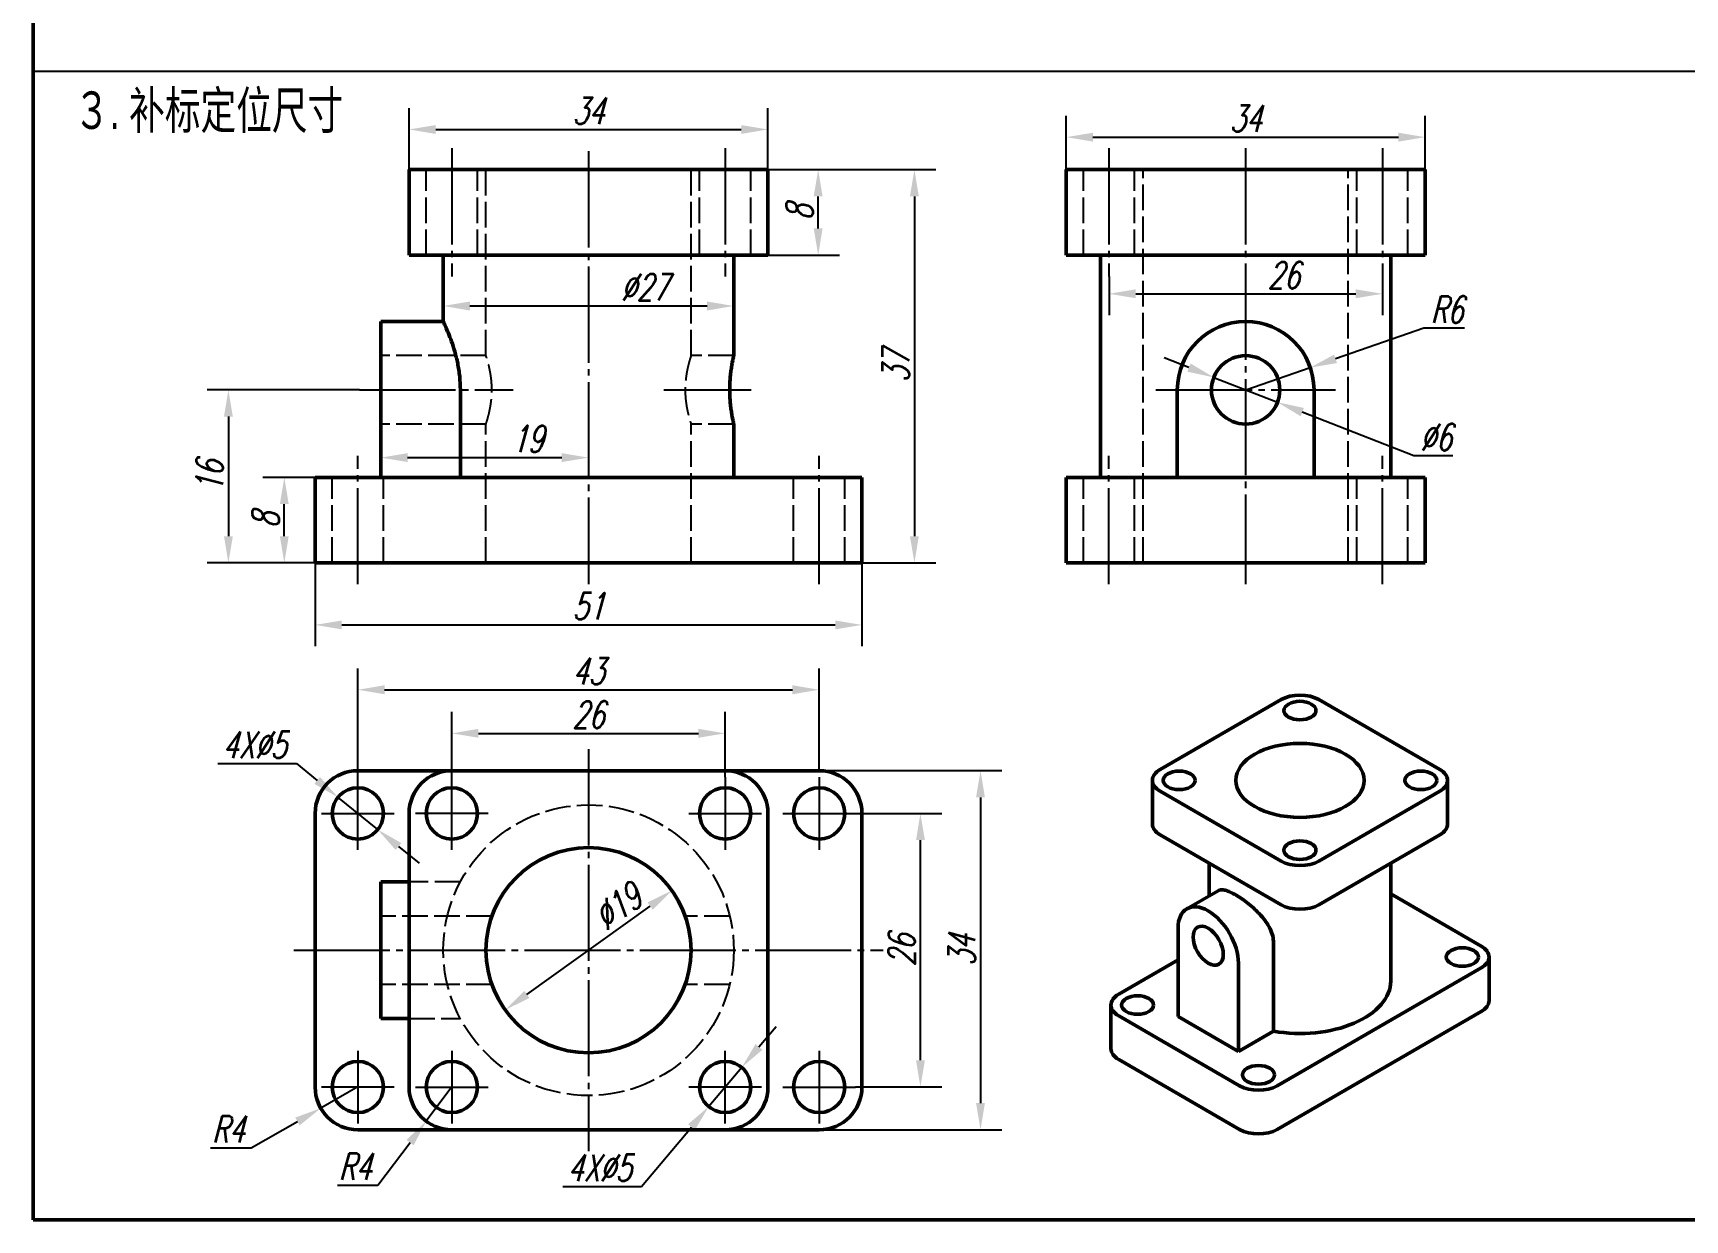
# Model space of a CAD drawing. Header units: millimetres. Extents: x 94 to 2877, y 87 to 1089.
# Drawn here: x 858.1 to 1012.8, y 87.6 to 198.7 of the extents above; entities that cross this region are included whole.
import ezdxf

# ---------------------------------------------------------------- set-up
doc = ezdxf.new("R2010")
doc.units = ezdxf.units.MM
doc.header["$LTSCALE"] = 0.6
doc.header["$PDMODE"] = 33
doc.header["$PDSIZE"] = 1.5
doc.linetypes.add('myCENTER', pattern=[18, 15, -1, 1, -1])
doc.linetypes.add('myHIDDEN', pattern=[5, 4, -1])
doc.layers.get('Defpoints').update_dxf_attribs({"lineweight": 20})
for name, color, linetype, lineweight in [('中心线', 7, 'myCENTER', 25), ('尺寸', 7, 'Continuous', 25), ('标题文字', 7, 'Continuous', 25), ('答案尺寸', 1, 'Continuous', 25), ('答案粗实线', 1, 'Continuous', 50), ('粗实线', 7, 'Continuous', 50), ('细实线', 7, 'Continuous', 25), ('虚线', 7, 'myHIDDEN', 25)]:
    doc.layers.add(name, color=color, linetype=linetype, lineweight=lineweight)
doc.styles.add('尺寸文字1-2.5号', font='txt.shx', dxfattribs={"width": 0.7, "oblique": 15, "height": 2.5})
doc.styles.add('标题汉字2-3.5号', font='', dxfattribs={"width": 0.7, "height": 3.5})
doc.styles.get('标题汉字2-3.5号').set_extended_font_data('FZFangSong-Z02')
doc.dimstyles.new('尺寸25', dxfattribs={"dimtxt": 2.5, "dimasz": 2.5, "dimexe": 2, "dimexo": 0, "dimgap": 0.5, "dimtad": 1, "dimdec": 0, "dimdsep": 46, "dimtxsty": '尺寸文字1-2.5号', "dimcen": 0, "dimadec": 0, "dimazin": 0, "dimtfac": 1, "dimtdec": 0, "dimtmove": 0, "dimatfit": 3, "dimfxl": 1, "dimarcsym": 0})
doc.dimstyles.new('尺寸25$3', dxfattribs={"dimtxt": 2.5, "dimasz": 2.5, "dimexe": 1, "dimexo": 0, "dimgap": 0.5, "dimtad": 1, "dimdec": 0, "dimdsep": 46, "dimtxsty": '尺寸文字1-2.5号', "dimcen": 0, "dimadec": 0, "dimazin": 0, "dimtfac": 1, "dimtdec": 0, "dimtmove": 0, "dimatfit": 1, "dimfxl": 1, "dimarcsym": 0})
doc.dimstyles.new('水平标注25', dxfattribs={"dimtxt": 2.5, "dimasz": 2.5, "dimexe": 2, "dimexo": 0, "dimgap": 0.5, "dimtad": 1, "dimtih": 1, "dimtoh": 1, "dimdec": 0, "dimzin": 0, "dimdsep": 46, "dimtxsty": '尺寸文字1-2.5号', "dimcen": 0, "dimadec": 0, "dimazin": 0, "dimtfac": 1, "dimtdec": 0, "dimtmove": 1, "dimatfit": 3, "dimfxl": 1, "dimtolj": 1, "dimtzin": 0, "dimarcsym": 0})

# ---------------------------------------------------------------- blocks, each defined once
blk = doc.blocks.new('*D236')
at = {"layer": 'Defpoints', "color": 0}
for p in [(922.88, 133.16), (897.28, 129.07), (922.88, 129.07)]:
    blk.add_point(p, dxfattribs=at)
at = {"layer": '答案尺寸', "color": 0, "lineweight": -2}
for p, q in [((897.28, 129.07), (897.28, 135.16)), ((922.88, 129.07), (922.88, 135.16)), ((899.78, 133.16), (920.38, 133.16))]:
    blk.add_line(p, q, dxfattribs=at)
at = {"layer": '答案尺寸', "color": 0}
for points in [[(899.78, 133.58), (899.78, 132.75), (897.28, 133.16)], [(920.38, 133.58), (920.38, 132.75), (922.88, 133.16)]]:
    blk.add_solid(points, dxfattribs=at)
at = {"layer": '答案尺寸', "color": 0, "insert": (910.08, 134.91), "char_height": 2.5, "attachment_point": 5, "style": '尺寸文字1-2.5号'}
blk.add_mtext('26', dxfattribs=at)
blk = doc.blocks.new('*D237')
at = {"layer": 'Defpoints', "color": 0}
for p in [(931.68, 137.24), (888.48, 129.07), (931.68, 129.67)]:
    blk.add_point(p, dxfattribs=at)
at = {"layer": '答案尺寸', "color": 0, "lineweight": -2}
for p, q in [((888.48, 129.07), (888.48, 139.24)), ((931.68, 129.67), (931.68, 139.24)), ((890.98, 137.24), (929.18, 137.24))]:
    blk.add_line(p, q, dxfattribs=at)
at = {"layer": '答案尺寸', "color": 0}
for points in [[(890.98, 137.66), (890.98, 136.82), (888.48, 137.24)], [(929.18, 137.66), (929.18, 136.82), (931.68, 137.24)]]:
    blk.add_solid(points, dxfattribs=at)
at = {"layer": '答案尺寸', "color": 0, "insert": (910.08, 138.99), "char_height": 2.5, "attachment_point": 5, "style": '尺寸文字1-2.5号'}
blk.add_mtext('43', dxfattribs=at)
blk = doc.blocks.new('*D238')
at = {"layer": 'Defpoints', "color": 0}
for p in [(935.08, 125.67), (941.16, 125.67), (935.08, 100.07)]:
    blk.add_point(p, dxfattribs=at)
at = {"layer": '答案尺寸', "color": 0, "lineweight": -2}
for p, q in [((935.08, 125.67), (943.16, 125.67)), ((941.16, 102.57), (941.16, 123.17)), ((935.08, 100.07), (943.16, 100.07))]:
    blk.add_line(p, q, dxfattribs=at)
at = {"layer": '答案尺寸', "color": 0}
for points in [[(940.75, 123.17), (941.58, 123.17), (941.16, 125.67)], [(940.75, 102.57), (941.58, 102.57), (941.16, 100.07)]]:
    blk.add_solid(points, dxfattribs=at)
at = {"layer": '答案尺寸', "color": 0, "insert": (939.41, 112.87), "char_height": 2.5, "attachment_point": 5, "rotation": 90, "style": '尺寸文字1-2.5号'}
blk.add_mtext('26', dxfattribs=at)
blk = doc.blocks.new('*D239')
at = {"layer": 'Defpoints', "color": 0}
for p in [(931.68, 129.67), (931.68, 96.07), (946.79, 96.07)]:
    blk.add_point(p, dxfattribs=at)
at = {"layer": '尺寸', "color": 0, "lineweight": -2}
for p, q in [((931.68, 129.67), (948.79, 129.67)), ((946.79, 127.17), (946.79, 98.57)), ((931.68, 96.07), (948.79, 96.07))]:
    blk.add_line(p, q, dxfattribs=at)
at = {"layer": '尺寸', "color": 0}
for points in [[(946.37, 127.17), (947.2, 127.17), (946.79, 129.67)], [(946.37, 98.57), (947.2, 98.57), (946.79, 96.07)]]:
    blk.add_solid(points, dxfattribs=at)
at = {"layer": '尺寸', "color": 0, "insert": (945.04, 112.87), "char_height": 2.5, "attachment_point": 5, "rotation": 90, "style": '尺寸文字1-2.5号'}
blk.add_mtext('34', dxfattribs=at)
blk = doc.blocks.new('*D240')
at = {"layer": 'Defpoints', "color": 0}
for p in [(886.62, 127.18), (890.35, 124.15)]:
    blk.add_point(p, dxfattribs=at)
at = {"layer": '尺寸', "color": 0, "lineweight": -2}
for p, q in [((875.38, 130.33), (882.74, 130.33)), ((882.74, 130.33), (884.68, 128.76)), ((890.35, 124.15), (886.62, 127.18)), ((892.29, 122.58), (894.23, 121))]:
    blk.add_line(p, q, dxfattribs=at)
at = {"layer": '尺寸', "color": 0}
for points in [[(884.94, 129.08), (884.42, 128.43), (886.62, 127.18)], [(892.55, 122.9), (892.02, 122.25), (890.35, 124.15)]]:
    blk.add_solid(points, dxfattribs=at)
at = {"layer": '尺寸', "color": 0, "insert": (878.81, 132.08), "char_height": 2.5, "attachment_point": 5, "style": '尺寸文字1-2.5号'}
blk.add_mtext('\\A1;4X%%C5', dxfattribs=at)
blk = doc.blocks.new('*D241')
at = {"layer": 'Defpoints', "color": 0}
for p in [(888.48, 100.07), (885.01, 98.08)]:
    blk.add_point(p, dxfattribs=at)
at = {"layer": '尺寸', "color": 0, "lineweight": -2}
for p, q in [((888.48, 100.07), (885.01, 98.08)), ((878.5, 94.37), (882.84, 96.84)), ((874.7, 94.37), (878.5, 94.37))]:
    blk.add_line(p, q, dxfattribs=at)
at = {"layer": '尺寸', "color": 0}
blk.add_solid([(882.63, 97.21), (883.04, 96.48), (885.01, 98.08)], dxfattribs=at)
at = {"layer": '尺寸', "color": 0, "insert": (876.35, 96.12), "char_height": 2.5, "attachment_point": 5, "style": '尺寸文字1-2.5号'}
blk.add_mtext('\\A1;R4', dxfattribs=at)
blk = doc.blocks.new('*D242')
at = {"layer": 'Defpoints', "color": 0}
for p in [(884.48, 149.11), (935.68, 149.11), (935.68, 143.31)]:
    blk.add_point(p, dxfattribs=at)
at = {"layer": '尺寸', "color": 0, "lineweight": -2}
for p, q in [((884.48, 149.11), (884.48, 141.31)), ((935.68, 149.11), (935.68, 141.31)), ((886.98, 143.31), (933.18, 143.31))]:
    blk.add_line(p, q, dxfattribs=at)
at = {"layer": '尺寸', "color": 0}
for points in [[(886.98, 143.72), (886.98, 142.89), (884.48, 143.31)], [(933.18, 143.72), (933.18, 142.89), (935.68, 143.31)]]:
    blk.add_solid(points, dxfattribs=at)
at = {"layer": '尺寸', "color": 0, "insert": (910.08, 145.06), "char_height": 2.5, "attachment_point": 5, "style": '尺寸文字1-2.5号'}
blk.add_mtext('51', dxfattribs=at)
blk = doc.blocks.new('*D243')
at = {"layer": 'Defpoints', "color": 0}
for p in [(888.64, 165.3), (876.36, 149.11), (884.48, 149.11)]:
    blk.add_point(p, dxfattribs=at)
at = {"layer": '答案尺寸', "color": 0, "lineweight": -2}
for p, q in [((888.64, 165.3), (874.36, 165.3)), ((876.36, 162.8), (876.36, 151.61)), ((884.48, 149.11), (874.36, 149.11))]:
    blk.add_line(p, q, dxfattribs=at)
at = {"layer": '答案尺寸', "color": 0}
for points in [[(875.95, 162.8), (876.78, 162.8), (876.36, 165.3)], [(875.95, 151.61), (876.78, 151.61), (876.36, 149.11)]]:
    blk.add_solid(points, dxfattribs=at)
at = {"layer": '答案尺寸', "color": 0, "insert": (874.61, 157.21), "char_height": 2.5, "attachment_point": 5, "rotation": 90, "style": '尺寸文字1-2.5号'}
blk.add_mtext('16', dxfattribs=at)
blk = doc.blocks.new('*D244')
at = {"layer": 'Defpoints', "color": 0}
for p in [(881.6, 157.11), (884.48, 157.11), (884.48, 149.11)]:
    blk.add_point(p, dxfattribs=at)
at = {"layer": '尺寸', "color": 0, "lineweight": -2}
for p, q in [((884.48, 157.11), (879.6, 157.11)), ((881.6, 151.61), (881.6, 154.61)), ((884.48, 149.11), (879.6, 149.11))]:
    blk.add_line(p, q, dxfattribs=at)
at = {"layer": '尺寸', "color": 0}
for points in [[(881.18, 154.61), (882.01, 154.61), (881.6, 157.11)], [(881.18, 151.61), (882.01, 151.61), (881.6, 149.11)]]:
    blk.add_solid(points, dxfattribs=at)
at = {"layer": '尺寸', "color": 0, "insert": (879.85, 153.11), "char_height": 2.5, "attachment_point": 5, "rotation": 90, "style": '尺寸文字1-2.5号'}
blk.add_mtext('8', dxfattribs=at)
blk = doc.blocks.new('*D245')
at = {"layer": 'Defpoints', "color": 0}
for p in [(926.88, 185.91), (935.68, 149.11), (940.6, 149.11)]:
    blk.add_point(p, dxfattribs=at)
at = {"layer": '尺寸', "color": 0, "lineweight": -2}
for p, q in [((926.88, 185.91), (942.6, 185.91)), ((940.6, 183.41), (940.6, 151.61)), ((935.68, 149.11), (942.6, 149.11))]:
    blk.add_line(p, q, dxfattribs=at)
at = {"layer": '尺寸', "color": 0}
for points in [[(940.18, 183.41), (941.01, 183.41), (940.6, 185.91)], [(940.18, 151.61), (941.01, 151.61), (940.6, 149.11)]]:
    blk.add_solid(points, dxfattribs=at)
at = {"layer": '尺寸', "color": 0, "insert": (938.85, 167.51), "char_height": 2.5, "attachment_point": 5, "rotation": 90, "style": '尺寸文字1-2.5号'}
blk.add_mtext('37', dxfattribs=at)
blk = doc.blocks.new('*D246')
at = {"layer": 'Defpoints', "color": 0}
for p in [(926.88, 185.91), (931.59, 185.91), (926.88, 177.91)]:
    blk.add_point(p, dxfattribs=at)
at = {"layer": '尺寸', "color": 0, "lineweight": -2}
for p, q in [((926.88, 185.91), (933.59, 185.91)), ((931.59, 180.41), (931.59, 183.41)), ((926.88, 177.91), (933.59, 177.91))]:
    blk.add_line(p, q, dxfattribs=at)
at = {"layer": '尺寸', "color": 0}
for points in [[(931.17, 183.41), (932, 183.41), (931.59, 185.91)], [(931.17, 180.41), (932, 180.41), (931.59, 177.91)]]:
    blk.add_solid(points, dxfattribs=at)
at = {"layer": '尺寸', "color": 0, "insert": (929.84, 181.91), "char_height": 2.5, "attachment_point": 5, "rotation": 90, "style": '尺寸文字1-2.5号'}
blk.add_mtext('8', dxfattribs=at)
blk = doc.blocks.new('*D247')
at = {"layer": 'Defpoints', "color": 0}
for p in [(977.67, 167.39), (971.62, 165.3)]:
    blk.add_point(p, dxfattribs=at)
at = {"layer": '尺寸', "color": 0, "lineweight": -2}
for p, q in [((988.31, 171.06), (980.03, 168.21)), ((992.11, 171.06), (988.31, 171.06)), ((971.62, 165.3), (977.67, 167.39))]:
    blk.add_line(p, q, dxfattribs=at)
at = {"layer": '尺寸', "color": 0}
blk.add_solid([(979.89, 168.6), (980.17, 167.81), (977.67, 167.39)], dxfattribs=at)
at = {"layer": '尺寸', "color": 0, "insert": (990.46, 172.81), "char_height": 2.5, "attachment_point": 5, "style": '尺寸文字1-2.5号'}
blk.add_mtext('\\A1;R6', dxfattribs=at)
blk = doc.blocks.new('*D248')
at = {"layer": 'Defpoints', "color": 0}
for p in [(896.48, 171.7), (923.68, 173.21), (923.68, 173.15)]:
    blk.add_point(p, dxfattribs=at)
at = {"layer": '尺寸', "color": 0, "lineweight": -2}
for p, q in [((896.48, 171.7), (896.48, 175.15)), ((898.98, 173.15), (921.18, 173.15)), ((923.68, 173.21), (923.68, 171.15))]:
    blk.add_line(p, q, dxfattribs=at)
at = {"layer": '尺寸', "color": 0}
for points in [[(898.98, 173.57), (898.98, 172.73), (896.48, 173.15)], [(921.18, 173.57), (921.18, 172.73), (923.68, 173.15)]]:
    blk.add_solid(points, dxfattribs=at)
at = {"layer": '尺寸', "color": 0, "insert": (915.35, 174.9), "char_height": 2.5, "attachment_point": 5, "style": '尺寸文字1-2.5号'}
blk.add_mtext('%%c27', dxfattribs=at)
blk = doc.blocks.new('*D360')
at = {"layer": 'Defpoints', "color": 0}
for p in [(968.64, 166.47), (974.6, 164.14)]:
    blk.add_point(p, dxfattribs=at)
at = {"layer": '尺寸', "color": 0, "lineweight": -2}
for p, q in [((966.31, 167.38), (963.98, 168.3)), ((968.64, 166.47), (974.6, 164.14)), ((987.35, 159.13), (976.92, 163.22)), ((991, 159.13), (987.35, 159.13))]:
    blk.add_line(p, q, dxfattribs=at)
at = {"layer": '尺寸', "color": 0}
for points in [[(966.46, 167.77), (966.16, 167), (968.64, 166.47)], [(977.07, 163.61), (976.77, 162.83), (974.6, 164.14)]]:
    blk.add_solid(points, dxfattribs=at)
at = {"layer": '尺寸', "color": 0, "insert": (989.43, 160.88), "char_height": 2.5, "attachment_point": 5, "style": '尺寸文字1-2.5号'}
blk.add_mtext('\\A1;∅6', dxfattribs=at)
blk = doc.blocks.new('*D361')
at = {"layer": 'Defpoints', "color": 0}
for p in [(924.43, 101.9), (921.34, 98.23)]:
    blk.add_point(p, dxfattribs=at)
at = {"layer": '尺寸', "color": 0, "lineweight": -2}
for p, q in [((926.04, 103.82), (927.65, 105.73)), ((924.43, 101.9), (921.34, 98.23)), ((915.04, 90.75), (919.73, 96.32)), ((907.68, 90.75), (915.04, 90.75))]:
    blk.add_line(p, q, dxfattribs=at)
at = {"layer": '尺寸', "color": 0}
for points in [[(925.72, 104.08), (926.36, 103.55), (924.43, 101.9)], [(919.41, 96.59), (920.05, 96.05), (921.34, 98.23)]]:
    blk.add_solid(points, dxfattribs=at)
at = {"layer": '尺寸', "color": 0, "insert": (911.11, 92.5), "char_height": 2.5, "attachment_point": 5, "style": '尺寸文字1-2.5号'}
blk.add_mtext('\\A1;4X∅5', dxfattribs=at)
blk = doc.blocks.new('*D362')
at = {"layer": 'Defpoints', "color": 0}
for p in [(897.28, 100.07), (894.88, 96.87)]:
    blk.add_point(p, dxfattribs=at)
at = {"layer": '尺寸', "color": 0, "lineweight": -2}
for p, q in [((897.28, 100.07), (894.88, 96.87)), ((890.37, 90.87), (893.38, 94.87)), ((886.58, 90.87), (890.37, 90.87))]:
    blk.add_line(p, q, dxfattribs=at)
at = {"layer": '尺寸', "color": 0}
blk.add_solid([(893.04, 95.12), (893.71, 94.62), (894.88, 96.87)], dxfattribs=at)
at = {"layer": '尺寸', "color": 0, "insert": (888.23, 92.62), "char_height": 2.5, "attachment_point": 5, "style": '尺寸文字1-2.5号'}
blk.add_mtext('\\A1;R4', dxfattribs=at)
blk = doc.blocks.new('*D363')
at = {"layer": 'Defpoints', "color": 0}
for p in [(988.42, 188.95), (954.82, 185.91), (988.42, 185.91)]:
    blk.add_point(p, dxfattribs=at)
at = {"layer": '尺寸', "color": 0, "lineweight": -2}
for p, q in [((954.82, 185.91), (954.82, 190.95)), ((988.42, 185.91), (988.42, 190.95)), ((957.32, 188.95), (985.92, 188.95))]:
    blk.add_line(p, q, dxfattribs=at)
at = {"layer": '尺寸', "color": 0}
for points in [[(957.32, 189.36), (957.32, 188.53), (954.82, 188.95)], [(985.92, 189.36), (985.92, 188.53), (988.42, 188.95)]]:
    blk.add_solid(points, dxfattribs=at)
at = {"layer": '尺寸', "color": 0, "insert": (971.62, 190.7), "char_height": 2.5, "attachment_point": 5, "style": '尺寸文字1-2.5号'}
blk.add_mtext('34', dxfattribs=at)
blk = doc.blocks.new('*D364')
at = {"layer": 'Defpoints', "color": 0}
for p in [(926.88, 189.67), (893.28, 185.91), (926.88, 185.91)]:
    blk.add_point(p, dxfattribs=at)
at = {"layer": '尺寸', "color": 0, "lineweight": -2}
for p, q in [((893.28, 185.91), (893.28, 191.67)), ((926.88, 185.91), (926.88, 191.67)), ((895.78, 189.67), (924.38, 189.67))]:
    blk.add_line(p, q, dxfattribs=at)
at = {"layer": '尺寸', "color": 0}
for points in [[(895.78, 190.08), (895.78, 189.25), (893.28, 189.67)], [(924.38, 190.08), (924.38, 189.25), (926.88, 189.67)]]:
    blk.add_solid(points, dxfattribs=at)
at = {"layer": '尺寸', "color": 0, "insert": (910.08, 191.42), "char_height": 2.5, "attachment_point": 5, "style": '尺寸文字1-2.5号'}
blk.add_mtext('34', dxfattribs=at)
blk = doc.blocks.new('*D365')
at = {"layer": 'Defpoints', "color": 0}
for p in [(917.89, 118.45), (902.28, 107.28)]:
    blk.add_point(p, dxfattribs=at)
at = {"layer": '尺寸', "color": 0, "lineweight": -2}
blk.add_line((904.31, 108.73), (915.86, 117), dxfattribs=at)
at = {"layer": '尺寸', "color": 0}
for points in [[(915.61, 117.34), (916.1, 116.66), (917.89, 118.45)], [(904.07, 109.07), (904.55, 108.4), (902.28, 107.28)]]:
    blk.add_solid(points, dxfattribs=at)
at = {"layer": '尺寸', "color": 0, "insert": (912.8, 116.96), "char_height": 2.5, "attachment_point": 5, "rotation": 35.5911, "style": '尺寸文字1-2.5号'}
blk.add_mtext('∅19', dxfattribs=at)
blk = doc.blocks.new('*D366')
at = {"layer": 'Defpoints', "color": 0}
for p in [(958.82, 175.91), (984.42, 175.91), (984.42, 174.29)]:
    blk.add_point(p, dxfattribs=at)
at = {"layer": '答案尺寸', "color": 0, "lineweight": -2}
for p, q in [((958.82, 175.91), (958.82, 172.29)), ((984.42, 175.91), (984.42, 172.29)), ((961.32, 174.29), (981.92, 174.29))]:
    blk.add_line(p, q, dxfattribs=at)
at = {"layer": '答案尺寸', "color": 0}
for points in [[(961.32, 174.71), (961.32, 173.88), (958.82, 174.29)], [(981.92, 174.71), (981.92, 173.88), (984.42, 174.29)]]:
    blk.add_solid(points, dxfattribs=at)
at = {"layer": '答案尺寸', "color": 0, "insert": (975.19, 176.04), "char_height": 2.5, "attachment_point": 5, "style": '尺寸文字1-2.5号'}
blk.add_mtext('26', dxfattribs=at)
blk = doc.blocks.new('*D367')
at = {"layer": 'Defpoints', "color": 0}
for p in [(890.64, 159.73), (910.08, 159.73), (910.08, 158.96)]:
    blk.add_point(p, dxfattribs=at)
at = {"layer": '答案尺寸', "color": 0, "lineweight": -2}
for p, q in [((890.64, 159.73), (890.64, 156.96)), ((910.08, 159.73), (910.08, 156.96)), ((893.14, 158.96), (907.58, 158.96))]:
    blk.add_line(p, q, dxfattribs=at)
at = {"layer": '答案尺寸', "color": 0}
for points in [[(893.14, 159.38), (893.14, 158.55), (890.64, 158.96)], [(907.58, 159.38), (907.58, 158.55), (910.08, 158.96)]]:
    blk.add_solid(points, dxfattribs=at)
at = {"layer": '答案尺寸', "color": 0, "insert": (904.37, 160.71), "char_height": 2.5, "attachment_point": 5, "style": '尺寸文字1-2.5号'}
blk.add_mtext('19', dxfattribs=at)

msp = doc.modelspace()

# ---------------------------------------------------------------- linework, layer by layer
at = {"layer": '中心线'}
for p, q in [((897.283, 187.914), (897.283, 175.914)), ((910.083, 187.636), (910.083, 147.114)), ((922.883, 187.914), (922.883, 175.914)), ((958.816, 187.914), (958.816, 175.914)), ((971.616, 187.914), (971.616, 147.114)), ((984.416, 187.914), (984.416, 175.914)), ((888.641, 165.304), (903.032, 165.304)), ((917.134, 165.304), (925.301, 165.304)), ((963.216, 165.304), (980.016, 165.304)), ((888.483, 147.114), (888.483, 159.114)), ((931.683, 147.114), (931.683, 159.114)), ((958.816, 147.114), (958.816, 159.114)), ((984.416, 147.114), (984.416, 159.114)), ((910.083, 131.667), (910.083, 94.067)), ((888.483, 122.267), (888.483, 129.067)), ((897.283, 122.267), (897.283, 129.067)), ((922.883, 129.067), (922.883, 122.267)), ((931.683, 129.067), (931.683, 122.267)), ((885.083, 125.667), (891.883, 125.667)), ((900.683, 125.667), (893.883, 125.667)), ((919.483, 125.667), (926.283, 125.667)), ((928.283, 125.667), (935.083, 125.667)), ((882.483, 112.867), (937.683, 112.867)), ((888.483, 103.467), (888.483, 96.667)), ((897.283, 103.467), (897.283, 96.667)), ((922.883, 96.667), (922.883, 103.467)), ((931.683, 103.467), (931.683, 96.667)), ((891.883, 100.067), (885.083, 100.067)), ((893.883, 100.067), (900.683, 100.067)), ((926.283, 100.067), (919.483, 100.067)), ((928.283, 100.067), (935.083, 100.067))]:
    msp.add_line(p, q, dxfattribs=at)
at = {"layer": '答案粗实线', "extrusion": (0, 0.816497, 0.57735)}
for p, q in [((963.621, 129.783), (974.934, 136.315)), ((978.47, 136.315), (989.784, 129.783)), ((962.888, 124.68), (962.888, 128.762)), ((990.516, 124.68), (990.516, 128.762)), ((974.934, 121.21), (963.621, 127.742)), ((989.784, 127.742), (978.47, 121.21)), ((963.621, 123.659), (974.934, 117.127)), ((978.47, 117.127), (989.784, 123.659)), ((968.202, 117.956), (968.202, 121.014)), ((985.202, 109.983), (985.202, 121.014)), ((969.034, 118.436), (966.11, 116.748)), ((985.202, 118.139), (993.673, 113.249)), ((965.282, 106.655), (965.282, 114.917)), ((974.227, 113.55), (974.227, 105.288)), ((959.732, 108.758), (965.282, 111.963)), ((970.938, 111.651), (970.938, 103.389)), ((994.405, 108.146), (994.405, 112.228)), ((993.673, 111.208), (974.581, 100.185)), ((958.999, 103.655), (958.999, 107.738)), ((974.581, 96.102), (993.673, 107.125)), ((971.045, 100.185), (959.732, 106.717)), ((970.938, 103.389), (965.282, 106.655)), ((974.227, 105.288), (970.938, 103.389)), ((959.732, 102.634), (971.045, 96.102))]:
    msp.add_line(p, q, dxfattribs=at)
at = {"layer": '答案粗实线'}
for centre, major_axis, start_param, end_param in [((976.702, 135.294), (2.5, 0), 0.7853982, 2.3561945), ((965.388, 128.762), (-2.5, 0), 5.4977871, 7.0685835), ((988.016, 128.762), (2.5, 0), 5.4977871, 7.0685835), ((965.388, 124.68), (-2.5, 0), 0, 0.7853982), ((988.016, 124.68), (2.5, 0), 5.4977871, 6.2831853), ((976.702, 122.23), (-2.5, 0), 0.7853982, 2.3561945), ((968.11, 113.284), (2, -3.464), 0.7853982, 3.9269908), ((976.702, 118.148), (2.5, 0), 3.9269908, 5.4977871), ((991.905, 112.228), (2.5, 0), 5.4977871, 7.0685835), ((976.702, 109.983), (8.5, 0), 4.4169481, 6.2831853), ((961.499, 107.738), (-2.5, 0), 5.4977871, 7.0685835), ((991.905, 108.146), (2.5, 0), 5.4977871, 6.2831853), ((961.499, 103.655), (-2.5, 0), 0, 0.7853982), ((972.813, 101.206), (-2.5, 0), 0.7853982, 2.3561945), ((972.813, 97.123), (2.5, 0), 3.9269908, 5.4977871)]:
    msp.add_ellipse(centre, major_axis=major_axis, ratio=0.5773503, start_param=start_param, end_param=end_param, dxfattribs=at)
for centre, major_axis in [((976.702, 135.294), (1.5, 0)), ((976.702, 128.762), (6, 0)), ((965.388, 128.762), (1.5, 0)), ((988.016, 128.762), (1.5, 0)), ((976.702, 122.23), (1.5, 0)), ((968.11, 113.284), (1, -1.732)), ((991.905, 112.228), (1.5, 0)), ((961.499, 107.738), (1.5, 0)), ((972.813, 101.206), (1.5, 0))]:
    msp.add_ellipse(centre, major_axis=major_axis, ratio=0.5773503, dxfattribs=at)
msp.add_open_spline([(969.034, 118.436), (969.114, 118.483), (969.21, 118.511), (969.432, 118.524), (969.559, 118.51), (969.843, 118.44), (970, 118.384), (970.334, 118.237), (970.511, 118.145), (970.872, 117.936), (971.066, 117.814), (971.468, 117.536), (971.676, 117.382), (972.088, 117.051), (972.292, 116.873), (972.682, 116.506), (972.867, 116.316), (973.202, 115.937), (973.365, 115.735), (973.659, 115.312), (973.79, 115.093), (974.005, 114.649), (974.089, 114.423), (974.2, 113.978), (974.227, 113.759), (974.227, 113.55)], degree=3, knots=[-18.3965676, -18.3965676, -18.3965676, -18.3965676, -16.8645803, -16.8645803, -15.332593, -15.332593, -13.8006056, -13.8006056, -12.2686183, -12.2686183, -10.7366309, -10.7366309, -9.2046436, -9.2046436, -7.6726562, -7.6726562, -6.1406689, -6.1406689, -4.6055017, -4.6055017, -3.0703344, -3.0703344, -1.5351672, -1.5351672, 0, 0, 0, 0], dxfattribs=at)
at = {"layer": '粗实线'}
for p, q in [((858.07, 312.628), (858.07, 87.628)), ((888.483, 129.667), (897.283, 129.667)), ((897.283, 129.667), (922.883, 129.667)), ((922.883, 129.667), (931.683, 129.667)), ((884.483, 100.067), (884.483, 125.667)), ((893.283, 100.067), (893.283, 125.667)), ((926.883, 125.667), (926.883, 100.067)), ((935.683, 125.667), (935.683, 100.067)), ((893.283, 119.267), (890.641, 119.267)), ((890.641, 119.267), (890.641, 106.467)), ((890.641, 106.467), (893.283, 106.467)), ((897.283, 96.067), (888.483, 96.067)), ((922.883, 96.067), (897.283, 96.067)), ((931.683, 96.067), (922.883, 96.067)), ((858.07, 87.628), (1168.07, 87.628))]:
    msp.add_line(p, q, dxfattribs=at)
at = {"layer": '粗实线', "extrusion": (0, 1, 0)}
for p, q in [((897.283, 185.914), (893.283, 185.914)), ((893.283, 185.914), (893.283, 177.914)), ((922.883, 185.914), (897.283, 185.914)), ((926.883, 185.914), (922.883, 185.914)), ((926.883, 177.914), (926.883, 185.914)), ((958.816, 185.914), (954.816, 185.914)), ((954.816, 185.914), (954.816, 177.914)), ((984.416, 185.914), (958.816, 185.914)), ((988.416, 185.914), (984.416, 185.914)), ((988.416, 177.914), (988.416, 185.914)), ((893.283, 177.914), (897.283, 177.914)), ((896.483, 171.704), (896.483, 177.914)), ((897.283, 177.914), (922.883, 177.914)), ((922.883, 177.914), (926.883, 177.914)), ((923.683, 168.504), (923.683, 177.914)), ((954.816, 177.914), (958.816, 177.914)), ((958.016, 157.114), (958.016, 177.914)), ((958.816, 177.914), (984.416, 177.914)), ((984.416, 177.914), (988.416, 177.914)), ((985.216, 157.114), (985.216, 177.914)), ((896.483, 171.704), (890.641, 171.704)), ((890.641, 171.704), (890.641, 165.304)), ((890.641, 165.304), (890.641, 157.114)), ((898.083, 165.304), (898.083, 157.114)), ((965.216, 157.114), (965.216, 165.304)), ((978.016, 165.304), (978.016, 157.114)), ((923.683, 157.114), (923.683, 162.104)), ((888.483, 157.114), (884.483, 157.114)), ((884.483, 157.114), (884.483, 149.114)), ((931.683, 157.114), (888.483, 157.114)), ((935.683, 157.114), (931.683, 157.114)), ((935.683, 149.114), (935.683, 157.114)), ((958.816, 157.114), (954.816, 157.114)), ((954.816, 157.114), (954.816, 149.114)), ((984.416, 157.114), (958.816, 157.114)), ((988.416, 157.114), (984.416, 157.114)), ((988.416, 149.114), (988.416, 157.114)), ((884.483, 149.114), (888.483, 149.114)), ((888.483, 149.114), (931.683, 149.114)), ((931.683, 149.114), (935.683, 149.114)), ((954.816, 149.114), (958.816, 149.114)), ((958.816, 149.114), (984.416, 149.114)), ((984.416, 149.114), (988.416, 149.114))]:
    msp.add_line(p, q, dxfattribs=at)
at = {"layer": '粗实线'}
for centre, radius in [((971.616, 165.304), 3.2), ((888.483, 125.667), 2.4), ((897.283, 125.667), 2.4), ((922.883, 125.667), 2.4), ((931.683, 125.667), 2.4), ((910.083, 112.867), 9.6), ((888.483, 100.067), 2.4), ((897.283, 100.067), 2.4), ((922.883, 100.067), 2.4), ((931.683, 100.067), 2.4)]:
    msp.add_circle(centre, radius, dxfattribs=at)
for centre, radius, start, end in [((971.616, 165.304), 6.4, 0, 180), ((888.483, 125.667), 4, 90, 180), ((897.283, 125.667), 4, 90, 180), ((922.883, 125.667), 4, 0, 90), ((931.683, 125.667), 4, 0, 90), ((888.483, 100.067), 4, 180, 270), ((897.283, 100.067), 4, 180, 270), ((922.883, 100.067), 4, 270, 0), ((931.683, 100.067), 4, 270, 0)]:
    msp.add_arc(centre, radius, start, end, dxfattribs=at)
for points, knots in [([(896.483, 171.704), (896.483, 171.704), (896.502, 171.664), (896.578, 171.499), (896.636, 171.373), (896.781, 171.045), (896.869, 170.841), (897.058, 170.373), (897.159, 170.109), (897.357, 169.548), (897.461, 169.231), (897.659, 168.539), (897.753, 168.163), (897.911, 167.378), (897.976, 166.966), (898.062, 166.134), (898.083, 165.713), (898.083, 165.304)], [-12.2686183, -12.2686183, -12.2686183, -12.2686183, -10.7366309, -10.7366309, -9.2046436, -9.2046436, -7.6726562, -7.6726562, -6.1406689, -6.1406689, -4.6055017, -4.6055017, -3.0703344, -3.0703344, -1.5351672, -1.5351672, 0, 0, 0, 0]), ([(923.301, 165.304), (923.301, 165.505), (923.306, 165.714), (923.325, 166.128), (923.34, 166.333), (923.376, 166.727), (923.398, 166.916), (923.445, 167.265), (923.47, 167.425), (923.517, 167.708), (923.542, 167.841), (923.588, 168.076), (923.61, 168.177), (923.645, 168.341), (923.66, 168.403), (923.678, 168.484), (923.683, 168.504), (923.683, 168.504)], [0, 0, 0, 0, 0.7564774, 0.7564774, 1.5129549, 1.5129549, 2.2694323, 2.2694323, 3.0259098, 3.0259098, 3.7823048, 3.7823048, 4.5386998, 4.5386998, 5.2950948, 5.2950948, 6.0514899, 6.0514899, 6.0514899, 6.0514899]), ([(923.683, 162.104), (923.683, 162.104), (923.678, 162.123), (923.66, 162.204), (923.645, 162.266), (923.61, 162.43), (923.588, 162.531), (923.542, 162.766), (923.517, 162.899), (923.47, 163.182), (923.445, 163.342), (923.398, 163.691), (923.376, 163.88), (923.34, 164.274), (923.325, 164.479), (923.306, 164.893), (923.301, 165.102), (923.301, 165.304)], [18.1544696, 18.1544696, 18.1544696, 18.1544696, 18.9108646, 18.9108646, 19.6672596, 19.6672596, 20.4236546, 20.4236546, 21.1800496, 21.1800496, 21.9365271, 21.9365271, 22.6930045, 22.6930045, 23.449482, 23.449482, 24.2059594, 24.2059594, 24.2059594, 24.2059594])]:
    msp.add_open_spline(points, degree=3, knots=knots, dxfattribs=at)
at = {"layer": '细实线'}
msp.add_line((858.07, 195.128), (1168.07, 195.128), dxfattribs=at)
at = {"layer": '虚线', "extrusion": (0, 1, 0)}
for p, q in [((894.883, 177.914), (894.883, 185.914)), ((899.683, 177.914), (899.683, 185.914)), ((900.483, 168.504), (900.483, 185.914)), ((919.683, 168.504), (919.683, 185.914)), ((920.483, 177.914), (920.483, 185.914)), ((925.283, 177.914), (925.283, 185.914)), ((956.416, 177.914), (956.416, 185.914)), ((961.216, 177.914), (961.216, 185.914)), ((962.016, 149.114), (962.016, 185.914)), ((981.216, 149.114), (981.216, 185.914)), ((982.016, 177.914), (982.016, 185.914)), ((986.816, 177.914), (986.816, 185.914)), ((900.483, 168.504), (890.641, 168.504)), ((923.683, 168.504), (919.683, 168.504)), ((900.483, 162.104), (890.641, 162.104)), ((900.483, 149.114), (900.483, 162.104)), ((923.683, 162.104), (919.683, 162.104)), ((919.683, 149.114), (919.683, 162.104)), ((886.083, 149.114), (886.083, 157.114)), ((890.883, 149.114), (890.883, 157.114)), ((929.283, 149.114), (929.283, 157.114)), ((934.083, 149.114), (934.083, 157.114)), ((956.416, 149.114), (956.416, 157.114)), ((961.216, 149.114), (961.216, 157.114)), ((982.016, 149.114), (982.016, 157.114)), ((986.816, 149.114), (986.816, 157.114))]:
    msp.add_line(p, q, dxfattribs=at)
at = {"layer": '虚线'}
for p, q in [((898.083, 119.267), (893.283, 119.267)), ((901.032, 116.067), (890.641, 116.067)), ((923.301, 116.067), (919.134, 116.067)), ((901.032, 109.667), (890.641, 109.667)), ((923.301, 109.667), (919.134, 109.667)), ((893.283, 106.467), (898.083, 106.467))]:
    msp.add_line(p, q, dxfattribs=at)
msp.add_circle((910.083, 112.867), 13.6, dxfattribs=at)
for points, knots in [([(901.032, 165.304), (901.032, 165.506), (901.025, 165.715), (900.997, 166.13), (900.976, 166.336), (900.923, 166.729), (900.891, 166.918), (900.823, 167.265), (900.788, 167.425), (900.719, 167.707), (900.684, 167.84), (900.618, 168.075), (900.587, 168.176), (900.537, 168.34), (900.516, 168.402), (900.49, 168.484), (900.483, 168.504), (900.483, 168.504)], [0, 0, 0, 0, 0.7598764, 0.7598764, 1.5197527, 1.5197527, 2.2796291, 2.2796291, 3.0395054, 3.0395054, 3.7990294, 3.7990294, 4.5585533, 4.5585533, 5.3180772, 5.3180772, 6.0776012, 6.0776012, 6.0776012, 6.0776012]), ([(919.683, 168.504), (919.683, 168.504), (919.676, 168.484), (919.65, 168.402), (919.63, 168.34), (919.579, 168.176), (919.548, 168.075), (919.482, 167.84), (919.447, 167.707), (919.378, 167.425), (919.343, 167.265), (919.275, 166.918), (919.244, 166.729), (919.191, 166.336), (919.169, 166.13), (919.141, 165.715), (919.134, 165.506), (919.134, 165.304)], [18.2328035, 18.2328035, 18.2328035, 18.2328035, 18.9923275, 18.9923275, 19.7518514, 19.7518514, 20.5113753, 20.5113753, 21.2708992, 21.2708992, 22.0307756, 22.0307756, 22.790652, 22.790652, 23.5505283, 23.5505283, 24.3104047, 24.3104047, 24.3104047, 24.3104047]), ([(900.483, 162.104), (900.483, 162.104), (900.49, 162.123), (900.516, 162.205), (900.537, 162.267), (900.587, 162.431), (900.618, 162.532), (900.684, 162.767), (900.719, 162.9), (900.788, 163.182), (900.823, 163.342), (900.891, 163.689), (900.923, 163.878), (900.976, 164.271), (900.997, 164.477), (901.025, 164.892), (901.032, 165.101), (901.032, 165.304)], [18.2328035, 18.2328035, 18.2328035, 18.2328035, 18.9923275, 18.9923275, 19.7518514, 19.7518514, 20.5113753, 20.5113753, 21.2708992, 21.2708992, 22.0307756, 22.0307756, 22.790652, 22.790652, 23.5505283, 23.5505283, 24.3104047, 24.3104047, 24.3104047, 24.3104047]), ([(919.134, 165.304), (919.134, 165.101), (919.141, 164.892), (919.169, 164.477), (919.191, 164.271), (919.244, 163.878), (919.275, 163.689), (919.343, 163.342), (919.378, 163.182), (919.447, 162.9), (919.482, 162.767), (919.548, 162.532), (919.579, 162.431), (919.63, 162.267), (919.65, 162.205), (919.676, 162.123), (919.683, 162.104), (919.683, 162.104)], [0, 0, 0, 0, 0.7598764, 0.7598764, 1.5197527, 1.5197527, 2.2796291, 2.2796291, 3.0395054, 3.0395054, 3.7990294, 3.7990294, 4.5585533, 4.5585533, 5.3180772, 5.3180772, 6.0776012, 6.0776012, 6.0776012, 6.0776012])]:
    msp.add_open_spline(points, degree=3, knots=knots, dxfattribs=at)

# ---------------------------------------------------------------- texts
at = {"layer": '标题文字', "style": '标题汉字2-3.5号', "width": 0.7}
msp.add_text('３. 补标定位尺寸', height=3.5, dxfattribs=at).set_placement((861.908, 189.722))

# ---------------------------------------------------------------- dimensions: what is measured, and where the dimension line sits
at = {"layer": '尺寸'}
dim = msp.add_linear_dim(base=(926.883, 189.668), p1=(893.283, 185.914), p2=(926.883, 185.914), dimstyle='尺寸25', override={"dimatfit": 2}, dxfattribs=at)
dim.commit()
dim.dimension.update_dxf_attribs({"geometry": '*D364', "text_midpoint": (910.083, 189.668), "dimtype": 160})
dim = msp.add_linear_dim(base=(988.416, 188.945), p1=(954.816, 185.914), p2=(988.416, 185.914), dimstyle='尺寸25', override={"dimatfit": 2}, dxfattribs=at)
dim.commit()
dim.dimension.update_dxf_attribs({"geometry": '*D363', "text_midpoint": (971.616, 190.695)})
for base, p1, p2, text, picture, middle in [((940.596, 149.114), (926.883, 185.914), (935.683, 149.114), '37', '*D245', (938.846, 167.514)), ((931.585, 185.914), (926.883, 177.914), (926.883, 185.914), '8', '*D246', (929.835, 181.914)), ((881.595, 157.114), (884.483, 149.114), (884.483, 157.114), '8', '*D244', (879.845, 153.114)), ((946.788, 96.067), (931.683, 129.667), (931.683, 96.067), '34', '*D239', (945.038, 112.867))]:
    dim = msp.add_linear_dim(base=base, p1=p1, p2=p2, angle=90, text=text, dimstyle='尺寸25', dxfattribs=at)
    dim.commit()
    dim.dimension.update_dxf_attribs({"geometry": picture, "text_midpoint": middle})
for base, p1, p2, text, picture, middle in [((923.683, 173.152), (896.483, 171.704), (923.683, 173.209), '%%c27', '*D248', (915.349, 173.152)), ((935.683, 143.308), (884.483, 149.114), (935.683, 149.114), '51', '*D242', (910.083, 143.308))]:
    dim = msp.add_linear_dim(base=base, p1=p1, p2=p2, text=text, dimstyle='尺寸25', dxfattribs=at)
    dim.commit()
    dim.dimension.update_dxf_attribs({"geometry": picture, "text_midpoint": middle, "dimtype": 160})
dim = msp.add_radius_dim(center=(971.616, 165.304), mpoint=(977.666, 167.391), text='R6', dimstyle='水平标注25', dxfattribs=at)
dim.commit()
dim.dimension.update_dxf_attribs({"geometry": '*D247', "text_midpoint": (988.312, 171.064), "dimtype": 164})
dim = msp.add_diameter_dim_2p(p1=(968.637, 166.472), p2=(974.595, 164.135), dimstyle='水平标注25', dxfattribs=at)
dim.commit()
dim.dimension.update_dxf_attribs({"geometry": '*D360', "text_midpoint": (987.352, 159.134), "dimtype": 163})
dim = msp.add_diameter_dim_2p(p1=(890.346, 124.153), p2=(886.621, 127.181), text='4X%%C5', dimstyle='水平标注25', dxfattribs=at)
dim.commit()
dim.dimension.update_dxf_attribs({"geometry": '*D240', "text_midpoint": (878.809, 132.084)})
dim = msp.add_diameter_dim_2p(p1=(902.276, 107.28), p2=(917.89, 118.454), dimstyle='尺寸25$3', override={"dimatfit": 2}, dxfattribs=at)
dim.commit()
dim.dimension.update_dxf_attribs({"geometry": '*D365', "text_midpoint": (913.818, 115.54), "dimtype": 163})
dim = msp.add_diameter_dim_2p(p1=(924.429, 101.903), p2=(921.337, 98.231), text='4X<>', dimstyle='水平标注25', dxfattribs=at)
dim.commit()
dim.dimension.update_dxf_attribs({"geometry": '*D361', "text_midpoint": (915.041, 90.753), "dimtype": 163})
dim = msp.add_radius_dim(center=(888.483, 100.067), mpoint=(885.009, 98.084), text='R4', dimstyle='水平标注25', dxfattribs=at)
dim.commit()
dim.dimension.update_dxf_attribs({"geometry": '*D241', "text_midpoint": (876.349, 96.115)})
dim = msp.add_radius_dim(center=(897.283, 100.067), mpoint=(894.88, 96.87), dimstyle='水平标注25', dxfattribs=at)
dim.commit()
dim.dimension.update_dxf_attribs({"geometry": '*D362', "text_midpoint": (888.226, 92.624)})
at = {"layer": '答案尺寸'}
dim = msp.add_linear_dim(base=(984.416, 174.293), p1=(958.816, 175.914), p2=(984.416, 175.914), dimstyle='尺寸25', override={"dimatfit": 2}, dxfattribs=at)
dim.commit()
dim.dimension.update_dxf_attribs({"geometry": '*D366', "text_midpoint": (975.19, 174.293), "dimtype": 160})
for base, p1, p2, text, picture, middle in [((876.364, 149.114), (888.641, 165.304), (884.483, 149.114), '16', '*D243', (874.614, 157.209)), ((941.163, 125.667), (935.083, 100.067), (935.083, 125.667), '26', '*D238', (939.413, 112.867))]:
    dim = msp.add_linear_dim(base=base, p1=p1, p2=p2, angle=90, text=text, dimstyle='尺寸25', dxfattribs=at)
    dim.commit()
    dim.dimension.update_dxf_attribs({"geometry": picture, "text_midpoint": middle})
dim = msp.add_linear_dim(base=(910.083, 158.963), p1=(890.641, 159.728), p2=(910.083, 159.728), dimstyle='尺寸25', dxfattribs=at)
dim.commit()
dim.dimension.update_dxf_attribs({"geometry": '*D367', "text_midpoint": (904.369, 158.963), "dimtype": 160})
for base, p1, p2, text, picture, middle in [((931.683, 137.24), (888.483, 129.067), (931.683, 129.667), '43', '*D237', (910.083, 138.99)), ((922.883, 133.162), (897.283, 129.067), (922.883, 129.067), '26', '*D236', (910.083, 134.912))]:
    dim = msp.add_linear_dim(base=base, p1=p1, p2=p2, text=text, dimstyle='尺寸25', dxfattribs=at)
    dim.commit()
    dim.dimension.update_dxf_attribs({"geometry": picture, "text_midpoint": middle})

doc.saveas('drawing.dxf')
